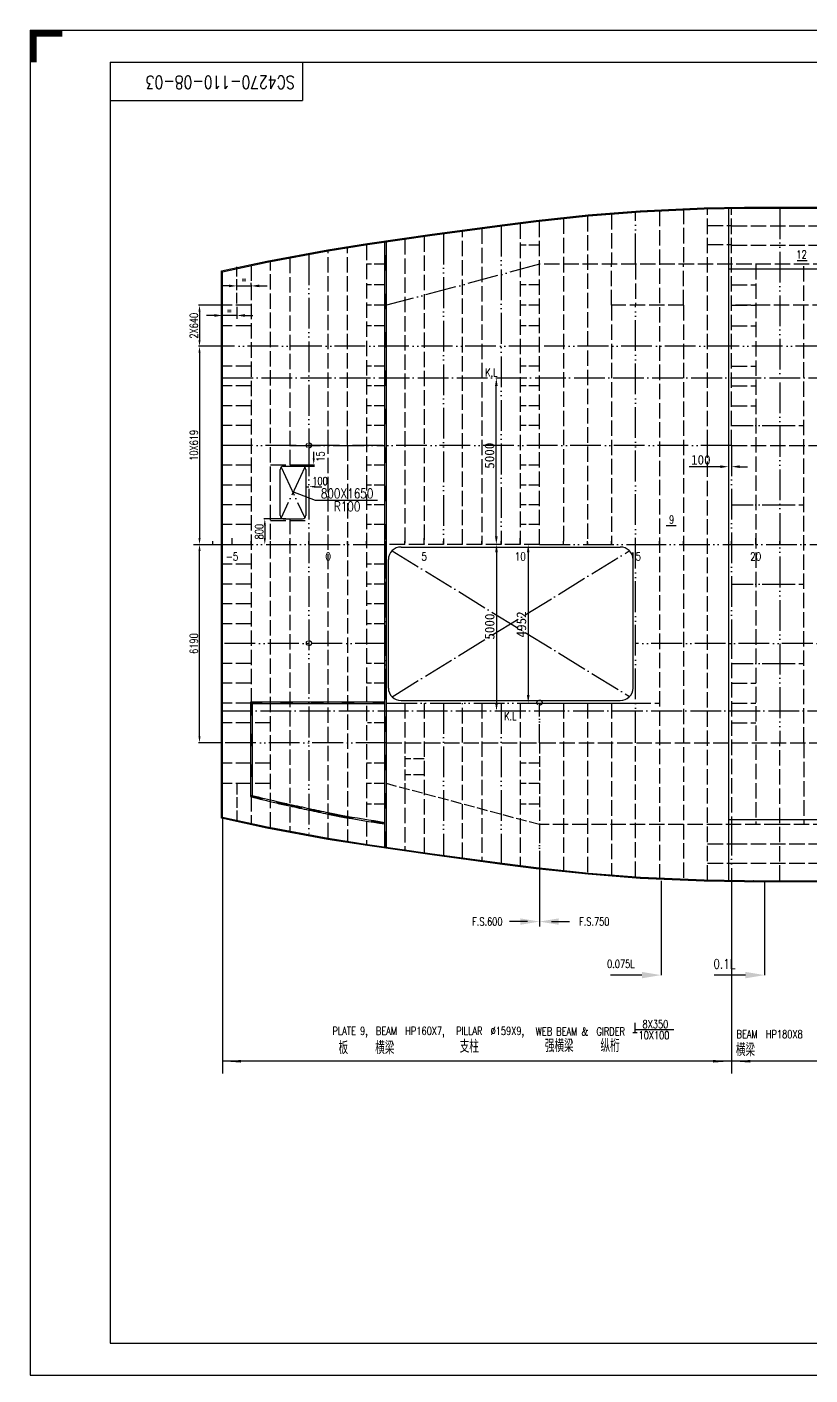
# Model space of a CAD drawing. Extents: x 373818 to 564480, y 322172 to 634257.
# Drawn here: x 415194 to 439646, y 497077 to 539177 of the extents above; entities that cross this region are included whole.
import ezdxf
from ezdxf.enums import TextEntityAlignment as Align

# ---------------------------------------------------------------- set-up
doc = ezdxf.new("R2010")
doc.units = 0
doc.header["$LTSCALE"] = 40
doc.header["$MEASUREMENT"] = 0
for name, pattern in [('ACAD_ISO02W100', [15, 12, -3]), ('ACAD_ISO03W100', [30, 12, -18]), ('ACAD_ISO04W100', [30.5, 24, -3, 0.5, -3]), ('ACAD_ISO05W100', [34, 24, -3, 0.5, -3, 0.5, -3])]:
    doc.linetypes.add(name, pattern=pattern)
doc.layers.get('0').update_dxf_attribs({"linetype": 'CONTINUOUS'})
doc.layers.get('DEFPOINTS').update_dxf_attribs({"linetype": 'CONTINUOUS'})
for name, color, linetype in [('13DIMENSION', 9, 'CONTINUOUS'), ('BT_ENG', 7, 'CONTINUOUS'), ('C-CEN', 4, 'ACAD_ISO04W100'), ('C-CON', 4, 'CONTINUOUS'), ('C-DAS', 4, 'ACAD_ISO02W100'), ('FRAME', 7, 'CONTINUOUS'), ('Y-CON', 2, 'CONTINUOUS'), ('Y-DAS', 2, 'ACAD_ISO02W100'), ('Y-H', 2, 'ACAD_ISO03W100'), ('Y-PH', 2, 'ACAD_ISO05W100'), ('切口', 7, 'CONTINUOUS')]:
    doc.layers.add(name, color=color, linetype=linetype)
doc.styles.add('ENGNISH', font='romans.shx', dxfattribs={"width": 0.8, "height": 750})
doc.styles.add('HZ', font='romans.shx', dxfattribs={"width": 0.7, "height": 200})
doc.styles.add('ROMANS', font='romans.shx', dxfattribs={"width": 0.75, "height": 250, "bigfont": 'hzdx.shx'})
doc.dimstyles.new('DIM50', dxfattribs={"dimscale": 50, "dimtxt": 2.5, "dimasz": 2.5, "dimexe": 2, "dimexo": 0.5, "dimgap": 1, "dimtad": 1, "dimdsep": 46, "dimtxsty": 'HZ', "dimcen": -2.5, "dimclrd": 2, "dimclre": 2, "dimclrt": 2, "dimadec": 0, "dimazin": 0, "dimtfac": 1, "dimtmove": 0, "dimatfit": 0, "dimfxl": 0, "dimtolj": 1, "dimarcsym": 0})
doc.dimstyles.new('DM-100', dxfattribs={"dimscale": 0, "dimtxt": 250, "dimasz": 200, "dimexe": 30, "dimexo": 30, "dimgap": 50, "dimtad": 1, "dimdec": 0, "dimzin": 0, "dimdsep": 46, "dimtxsty": 'ROMANS', "dimcen": 0, "dimclrd": 1, "dimclre": 1, "dimclrt": 1, "dimadec": 0, "dimazin": 0, "dimtfac": 1, "dimtdec": 0, "dimtmove": 0, "dimatfit": 3, "dimfxl": 0, "dimtolj": 1, "dimtzin": 0, "dimarcsym": 0})
doc.dimstyles.new('DM-50', dxfattribs={"dimscale": 50, "dimtxt": 1, "dimasz": 2.5, "dimexe": 1, "dimexo": 1, "dimgap": 1, "dimtad": 1, "dimdec": 0, "dimdsep": 46, "dimtxsty": 'ROMANS', "dimblk1": 'CLOSEDBLANK', "dimblk2": 'CLOSEDBLANK', "dimcen": 0, "dimclrd": 1, "dimclre": 1, "dimclrt": 1, "dimadec": 0, "dimazin": 0, "dimtfac": 1, "dimtdec": 0, "dimtmove": 0, "dimatfit": 3, "dimldrblk": 'CLOSEDBLANK', "dimfxl": 0, "dimtolj": 1, "dimarcsym": 0})

# ---------------------------------------------------------------- blocks, each defined once
blk = doc.blocks.new('*D140')
at = {"color": 1, "linetype": 'ByBlock', "transparency": 16777216}
for p, q in [((421396, 535150), (421146, 535150)), ((421646, 535150), (422096, 535150)), ((422096, 535182), (422096, 535250)), ((422346, 535150), (422596, 535150))]:
    blk.add_line(p, q, dxfattribs=at)
for points in [[(421396, 535192), (421396, 535109), (421646, 535150)], [(422346, 535192), (422346, 535109), (422096, 535150)]]:
    blk.add_solid(points, dxfattribs=at)
at = {"layer": 'DEFPOINTS', "color": 0, "linetype": 'ByBlock', "transparency": 16777216}
for p in [(421646, 535150), (422096, 535150), (422096, 535082)]:
    blk.add_point(p, dxfattribs=at)
at = {"color": 1, "linetype": 'ByBlock', "transparency": 16777216, "insert": (421871, 535350), "char_height": 200, "attachment_point": 5, "style": 'HZ'}
blk.add_mtext('\\A1;=', dxfattribs=at)
blk = doc.blocks.new('_CLOSEDBLANK')
at = {"color": 0, "linetype": 'ByBlock'}
for p, q in [((-1, 0.17), (0, 0)), ((-1, 0.17), (-1, -0.17)), ((0, 0), (-1, -0.17))]:
    blk.add_line(p, q, dxfattribs=at)
blk = doc.blocks.new('*D139')
at = {"color": 1, "linetype": 'ByBlock', "transparency": 16777216}
for p, q in [((421646, 534501), (421646, 534127)), ((420946, 534227), (420696, 534227)), ((421646, 534227), (421196, 534227)), ((421646, 534227), (421196, 534227)), ((421896, 534227), (422146, 534227))]:
    blk.add_line(p, q, dxfattribs=at)
for points in [[(420946, 534269), (420946, 534185), (421196, 534227)], [(421896, 534269), (421896, 534185), (421646, 534227)]]:
    blk.add_solid(points, dxfattribs=at)
at = {"layer": 'DEFPOINTS', "color": 0, "linetype": 'ByBlock', "transparency": 16777216}
for p in [(421646, 534601), (421196, 534227), (421196, 534227)]:
    blk.add_point(p, dxfattribs=at)
at = {"color": 1, "linetype": 'ByBlock', "transparency": 16777216, "insert": (421410, 534383), "char_height": 200, "attachment_point": 5, "style": 'HZ'}
blk.add_mtext('\\A1;=', dxfattribs=at)
blk = doc.blocks.new('*D141')
at = {"color": 1, "linetype": 'ByBlock', "transparency": 16777216}
for p, q in [((421166, 534546), (420450, 534546)), ((420480, 534346), (420480, 533466)), ((421136, 533266), (420450, 533266))]:
    blk.add_line(p, q, dxfattribs=at)
for points in [[(420447, 534346), (420513, 534346), (420480, 534546)], [(420447, 533466), (420513, 533466), (420480, 533266)]]:
    blk.add_solid(points, dxfattribs=at)
at = {"layer": 'DEFPOINTS', "color": 0, "linetype": 'ByBlock', "transparency": 16777216}
for p in [(421196, 534546), (420480, 533266), (421166, 533266)]:
    blk.add_point(p, dxfattribs=at)
at = {"color": 1, "linetype": 'ByBlock', "transparency": 16777216, "insert": (420305, 533906), "char_height": 250, "attachment_point": 5, "rotation": 90, "style": 'ROMANS'}
blk.add_mtext('\\A1;2X640', dxfattribs=at)
blk = doc.blocks.new('*D165')
at = {"color": 3, "linetype": 'ByBlock', "transparency": 16777216}
for p, q in [((436746, 529505), (435771, 529505)), ((436996, 529567), (436996, 529535)), ((437096, 529567), (437096, 529535)), ((437346, 529505), (437596, 529505))]:
    blk.add_line(p, q, dxfattribs=at)
for points in [[(436746, 529546), (436746, 529463), (436996, 529505)], [(437346, 529546), (437346, 529463), (437096, 529505)]]:
    blk.add_solid(points, dxfattribs=at)
at = {"layer": 'DEFPOINTS', "color": 0, "linetype": 'ByBlock', "transparency": 16777216}
for p in [(436996, 529505), (436996, 529505), (437096, 529505)]:
    blk.add_point(p, dxfattribs=at)
at = {"color": 3, "linetype": 'ByBlock', "transparency": 16777216, "insert": (436134, 529717), "char_height": 300, "attachment_point": 5}
blk.add_mtext('\\A1;100', dxfattribs=at)

msp = doc.modelspace()

# ---------------------------------------------------------------- linework, layer by layer
at = {"color": 2}
for p, q in [((417794.48, 538077.25), (562894.48, 538077.25)), ((417794.48, 538077.25), (417794.48, 498077.25)), ((417794.48, 498077.25), (562894.48, 498077.25))]:
    msp.add_line(p, q, dxfattribs=at)
for p, q in [((437098.49, 533506.5), (437098.49, 512524.73)), ((426373.49, 513571.58), (426373.49, 532459.65)), ((426423.49, 513564.35), (426423.49, 532466.88)), ((421268.49, 531556.79), (421298.49, 531532.63)), ((423198.49, 525457.61), (423798.49, 525457.61)), ((423098.49, 523915.61), (423098.49, 525357.61)), ((423898.49, 525357.61), (423898.49, 523915.61)), ((424207.06, 524393.69), (423498.49, 524656.61)), ((426144.34, 524393.69), (424207.06, 524393.69)), ((423198.49, 523815.61), (423798.49, 523815.61)), ((420398.49, 523015.61), (421298.49, 523015.61)), ((420998.49, 523015.61), (420998.49, 523115.61)), ((421598.49, 523015.61), (421598.49, 523215.61)), ((422198.49, 523015.61), (422198.49, 523115.61)), ((422798.49, 523015.61), (422798.49, 523115.61)), ((423398.49, 523015.61), (423398.49, 523115.61)), ((423998.49, 523015.61), (423998.49, 523115.61)), ((424598.49, 523015.61), (424598.49, 523215.61)), ((425198.49, 523015.61), (425198.49, 523115.61)), ((425798.49, 523015.61), (425798.49, 523115.61)), ((425798.49, 523015.61), (425798.49, 523115.61)), ((426398.49, 523015.61), (426398.49, 523115.61)), ((426398.49, 523015.61), (426398.49, 523115.61)), ((426878.49, 522935.61), (433718.49, 522935.61)), ((426998.49, 523015.61), (426998.49, 523115.61)), ((427598.49, 523015.61), (427598.49, 523215.61)), ((428198.49, 523015.61), (428198.49, 523115.61)), ((428798.49, 523015.61), (428798.49, 523115.61)), ((429398.49, 523015.61), (429398.49, 523115.61)), ((429998.49, 523015.61), (429998.49, 523115.61)), ((430598.49, 523015.61), (430598.49, 523215.61)), ((430598.49, 523015.61), (430598.49, 523215.61)), ((430598.49, 523015.61), (430598.49, 523215.61)), ((431198.49, 523015.61), (431198.49, 523115.61)), ((431198.49, 523015.61), (431198.49, 523115.61)), ((431198.49, 523015.61), (431198.49, 523115.61)), ((431948.49, 523015.61), (431948.49, 523115.61)), ((431948.49, 523015.61), (431948.49, 523115.61)), ((432698.49, 523015.61), (432698.49, 523115.61)), ((432698.49, 523015.61), (432698.49, 523115.61)), ((433448.49, 523015.61), (433448.49, 523115.61)), ((433448.49, 523015.61), (433448.49, 523115.61)), ((434198.49, 523015.61), (434198.49, 523215.61)), ((434198.49, 523015.61), (434198.49, 523215.61)), ((434948.49, 523015.61), (434948.49, 523115.61)), ((434948.49, 523015.61), (434948.49, 523115.61)), ((435698.49, 523015.61), (435698.49, 523115.61)), ((435698.49, 523015.61), (435698.49, 523115.61)), ((436448.49, 523015.61), (436448.49, 523115.61)), ((436448.49, 523015.61), (436448.49, 523115.61)), ((437198.49, 523015.61), (437198.49, 523115.61)), ((437198.49, 523015.61), (437198.49, 523115.61)), ((437948.49, 523015.61), (437948.49, 523215.61)), ((437948.49, 523015.61), (437948.49, 523215.61)), ((438698.49, 523015.61), (438698.49, 523115.61)), ((438698.49, 523015.61), (438698.49, 523115.61)), ((439448.49, 523015.61), (439448.49, 523115.61)), ((439448.49, 523015.61), (439448.49, 523115.61)), ((426478.49, 518532.61), (426478.49, 522546.61)), ((426478.49, 518543.61), (426478.49, 522535.61)), ((434118.49, 518532.61), (434118.49, 522546.61)), ((426373.49, 518088.61), (422173.49, 518088.61)), ((426373.49, 518038.61), (422223.49, 518038.61)), ((426878.49, 518143.61), (433718.49, 518143.61)), ((421298.49, 514498.6), (421268.49, 514474.43)), ((421298.49, 514467.9), (421298.49, 506495.22)), ((431198.49, 512887.26), (431198.49, 511087.49)), ((434995.07, 512515.61), (434995.07, 509566.61)), ((437198.49, 512493.07), (437198.49, 506495.22)), ((438227.59, 512485.61), (438227.59, 509566.61)), ((435396.79, 507861.12), (434210.04, 507861.12)), ((556476.48, 506876.36), (421298.49, 506876.36))]:
    msp.add_line(p, q)
at = {"color": 1}
for p, q in [((439244.64, 531887.67), (439553.96, 531887.67)), ((448198.49, 531615.61), (437098.49, 531615.61)), ((435156.35, 523610.1), (435465.67, 523610.1))]:
    msp.add_line(p, q, dxfattribs=at)
at = {"color": 1, "linetype": 'ByBlock'}
for p, q in [((421268.49, 529205.61), (420552.08, 529205.61)), ((420582.08, 529005.61), (420582.08, 523215.61)), ((424147.74, 525707.61), (424147.74, 525907.61)), ((423601.84, 525507.61), (424177.74, 525507.61)), ((423601.84, 525457.61), (424177.74, 525457.61)), ((424147.74, 525457.61), (424147.74, 525507.61)), ((424147.74, 525457.61), (424147.74, 525507.61)), ((423898.49, 524820.38), (423998.49, 524820.38)), ((423898.49, 524820.38), (423998.49, 524820.38)), ((424198.49, 524820.38), (424398.49, 524820.38)), ((423275.85, 523815.61), (422591.33, 523815.61)), ((422621.33, 523615.61), (422621.33, 523215.61)), ((420582.08, 517025.61), (420582.08, 522815.61)), ((421238.49, 516825.61), (420552.08, 516825.61))]:
    msp.add_line(p, q, dxfattribs=at)
at = {"color": 3, "linetype": 'ByBlock'}
for p, q in [((429850.49, 523265.61), (429850.49, 527965.61)), ((429855.76, 522765.61), (429855.76, 518065.61)), ((430845.84, 522765.61), (430845.84, 518313.61))]:
    msp.add_line(p, q, dxfattribs=at)
at = {"color": 0, "linetype": 'ByBlock'}
for p, q in [((434395.07, 509566.61), (433416.69, 509566.61)), ((437627.59, 509566.61), (436649.22, 509566.61))]:
    msp.add_line(p, q, dxfattribs=at)
at = {"flags": 128}
for points in [[(422173.49, 518088.61), (422173.49, 515139.69)], [(422223.49, 518038.61), (422223.49, 515178.78)]]:
    msp.add_lwpolyline(points, dxfattribs=at)
at = {"color": 0}
for points in [[(422173.49, 515139.69, 0.00277332), (422982.28, 514943.21, 0.00522913), (423393.24, 514850.32, 0.00017409), (424000.02, 514720.04, 0.00017809), (424593.27, 514593.1, 0.00818835), (424997.74, 514513.6, 0.00719226), (426373.49, 514286.92, 0.00416937)], [(422223.49, 515178.78, 0.00264301), (422993.81, 514991.86, 0.00522913), (423403.75, 514899.2, 0.00017409), (424010.5, 514768.93, 0.00017809), (424603.72, 514641.99, 0.00818835), (425006.58, 514562.82, 0.00715352), (426373.49, 514337.48, 0.00416937)]]:
    msp.add_lwpolyline(points, format="xyb", dxfattribs=at)
for points in [[(421298.49, 506876.36, 0, 80, 0), (421880.69, 506876.36, 80, 80, 0)], [(437198.49, 506876.36, 0, 80, 0), (436616.29, 506876.36, 80, 80, 0)], [(437198.49, 506876.36, 0, 80, 0), (437780.69, 506876.36, 80, 80, 0)]]:
    msp.add_lwpolyline(points, format="xyseb")
for centre, radius, start, end in [((423198.49, 525357.61), 100, 90, 180), ((423798.49, 525357.61), 100, 0, 90), ((423198.49, 523915.61), 100, 180, 270), ((423798.49, 523915.61), 100, 270, 0), ((426869.23, 522544.98), 390.74, 88.641545, 179.760958), ((433727.76, 522544.98), 390.74, 0.239042, 91.358455), ((426869.23, 518534.24), 390.74, 180.239042, 271.358455), ((433727.76, 518534.24), 390.74, 268.641545, 359.760958)]:
    msp.add_arc(centre, radius, start, end)
at = {"color": 1, "linetype": 'ByBlock'}
for points in [[(420548.75, 529005.61), (420615.41, 529005.61), (420582.08, 529205.61)], [(424114.41, 525707.61), (424181.08, 525707.61), (424147.74, 525507.61)], [(424198.49, 524853.71), (424198.49, 524787.05), (423998.49, 524820.38)], [(422587.99, 523615.61), (422654.66, 523615.61), (422621.33, 523815.61)], [(420548.75, 523215.61), (420615.41, 523215.61), (420582.08, 523015.61)], [(420548.75, 522815.61), (420615.41, 522815.61), (420582.08, 523015.61)], [(422587.99, 523215.61), (422654.66, 523215.61), (422621.33, 523015.61)], [(420548.75, 517025.61), (420615.41, 517025.61), (420582.08, 516825.61)]]:
    msp.add_solid(points, dxfattribs=at)
at = {"color": 3, "linetype": 'ByBlock'}
for points in [[(429808.82, 527965.61), (429892.16, 527965.61), (429850.49, 528215.61)], [(429808.82, 523265.61), (429892.16, 523265.61), (429850.49, 523015.61)], [(429814.1, 522765.61), (429897.43, 522765.61), (429855.76, 523015.61)], [(430804.17, 522765.61), (430887.5, 522765.61), (430845.84, 523015.61)], [(430804.17, 518313.61), (430887.5, 518313.61), (430845.84, 518063.61)], [(429814.1, 518065.61), (429897.43, 518065.61), (429855.76, 517815.61)]]:
    msp.add_solid(points, dxfattribs=at)
at = {"color": 0, "linetype": 'ByBlock'}
for points in [[(430598.49, 511338.11), (430598.49, 511138.11), (431198.49, 511238.11)], [(431798.49, 511338.11), (431798.49, 511138.11), (431198.49, 511238.11)], [(434395.07, 509666.61), (434395.07, 509466.61), (434995.07, 509566.61)], [(437627.59, 509666.61), (437627.59, 509466.61), (438227.59, 509566.61)]]:
    msp.add_solid(points, dxfattribs=at)
at = {"layer": '13DIMENSION'}
for p, q in [((430823.49, 511238.11), (430263.88, 511238.11)), ((431573.49, 511238.11), (432133.1, 511238.11))]:
    msp.add_line(p, q, dxfattribs=at)
at = {"layer": 'BT_ENG'}
for p, q in [((415294.48, 539077.25), (415294.48, 497077.25)), ((415294.48, 539077.25), (563894.48, 539077.25)), ((423794.48, 538077.25), (423794.48, 536877.25)), ((417794.48, 536877.25), (423794.48, 536877.25)), ((415294.48, 497077.25), (563894.48, 497077.25))]:
    msp.add_line(p, q, dxfattribs=at)
at = {"layer": 'BT_ENG', "const_width": 200}
for points in [[(415294.48, 538977.25), (416294.48, 538977.25)], [(415394.48, 539077.25), (415394.48, 538077.25)]]:
    msp.add_lwpolyline(points, dxfattribs=at)
at = {"layer": 'C-CEN', "color": 1}
for p, q in [((421298.49, 528215.61), (446141.7, 528215.61)), ((421268.49, 517815.61), (449248.54, 517815.61))]:
    msp.add_line(p, q, dxfattribs=at)
at = {"layer": 'C-CEN'}
for p, q in [((423869.2, 525428.33), (423127.78, 523844.9)), ((423127.78, 525428.33), (423869.2, 523844.9)), ((426595.65, 522818.46), (434009.61, 518269.29)), ((426595.65, 518260.77), (434001.34, 522818.46))]:
    msp.add_line(p, q, dxfattribs=at)
at = {"layer": 'C-CON'}
for p, q in [((421268.49, 514474.43), (421268.49, 531556.79)), ((421298.49, 514498.6), (421298.49, 531532.63)), ((448198.49, 514415.61), (437098.49, 514415.61))]:
    msp.add_line(p, q, dxfattribs=at)
for points in [[(421268.49, 531556.79), (422687.91, 531865.98), (424593.44, 532217.26), (425823.77, 532410.52), (427844.33, 532702.53), (430114.62, 533011.02), (431095.05, 533132.92), (432720.73, 533306.59), (434346.65, 533434.06), (436341.67, 533523.9), (437598.2, 533544.82), (437886.75, 533545.62), (467848.49, 533545.62)], [(421298.49, 531532.63), (422693.82, 531836.57), (424598.49, 532187.69), (425828.24, 532380.86), (427848.49, 532672.82), (430118.49, 532981.27), (431098.49, 533103.12), (432723.49, 533276.72), (434348.49, 533404.12), (436342.59, 533493.92), (437598.49, 533514.82), (437886.79, 533515.62), (437882.39, 533515.62), (437886.79, 533515.62), (440848.49, 533515.62), (444005.99, 533515.62), (444098.49, 533515.62), (447348.49, 533515.62), (450598.49, 533515.62), (457098.49, 533515.62), (463598.49, 533515.62), (467848.49, 533515.62)], [(421268.49, 514474.43), (422687.91, 514165.25), (424593.44, 513813.97), (425823.77, 513620.71), (427844.33, 513328.7), (430114.62, 513020.21), (431095.05, 512898.31), (432720.73, 512724.64), (434346.65, 512597.17), (436341.67, 512507.32), (437598.2, 512486.41), (437886.75, 512485.61), (467848.49, 512485.61)], [(421298.49, 514498.6), (422693.82, 514194.66), (424598.49, 513843.54), (425828.24, 513650.37), (427848.49, 513358.41), (430118.49, 513049.96), (431098.49, 512928.11), (432723.49, 512754.51), (434348.49, 512627.11), (436342.59, 512537.31), (437598.49, 512516.41), (437886.79, 512515.61), (437882.39, 512515.61), (437886.79, 512515.61), (440848.49, 512515.61), (444005.99, 512515.61), (444098.49, 512515.61), (447348.49, 512515.61), (450598.49, 512515.61), (457098.49, 512515.61), (463598.49, 512515.61), (467848.49, 512515.61)]]:
    msp.add_lwpolyline(points, dxfattribs=at)
for centre in [(421283.49, 531544.71), (421283.49, 514486.52)]:
    msp.add_circle(centre, 19.06, dxfattribs=at)
at = {"layer": 'C-DAS'}
for p, q in [((434948.49, 533431.14), (434948.49, 512545.31)), ((435698.49, 533499.23), (435698.49, 531765.61)), ((436448.49, 526110.61), (436448.49, 533507.71)), ((430598.49, 533040.95), (430598.49, 523015.61)), ((430598.49, 533040.95), (430598.49, 523015.61)), ((431948.49, 533193.92), (431948.49, 523015.61)), ((432698.49, 533274.05), (432698.49, 523015.61)), ((433448.49, 533333.56), (433448.49, 531765.61)), ((427598.49, 532636.69), (427598.49, 523015.61)), ((428798.49, 523015.61), (428798.49, 532801.9)), ((429398.49, 532883.43), (429398.49, 523015.61)), ((437198.49, 532965.61), (524198.49, 532965.61)), ((424598.49, 526110.61), (424598.49, 532196.66)), ((425198.49, 526110.61), (425198.49, 532281.93)), ((425798.49, 532376.18), (425798.49, 513655.05)), ((426998.49, 532549.98), (426998.49, 523015.61)), ((437198.49, 532365.61), (444698.49, 532365.61)), ((422198.49, 531728.67), (422198.49, 518063.61)), ((422798.49, 514175.37), (422798.49, 531855.86)), ((423398.49, 531966.47), (423398.49, 525507.61)), ((437948.49, 531765.61), (437948.49, 514265.61)), ((439448.49, 516825.61), (439448.49, 531765.61)), ((433448.49, 530485.61), (433448.49, 523015.61)), ((435698.49, 530485.61), (435698.49, 512532)), ((424598.49, 513843.54), (424598.49, 526110.61)), ((425198.49, 526110.61), (425198.49, 513749.3)), ((436448.49, 512523.52), (436448.49, 526110.61)), ((422798.49, 525507.61), (423998.49, 525507.61)), ((422798.49, 523765.61), (423998.49, 523765.61)), ((423398.49, 523815.61), (423398.49, 514064.76)), ((426998.49, 518063.61), (426998.49, 516825.61)), ((427598.49, 518063.61), (427598.49, 513394.54)), ((428798.49, 513229.33), (428798.49, 518063.61)), ((429398.49, 518063.61), (429398.49, 513147.8)), ((430598.49, 518063.61), (430598.49, 512990.28)), ((431948.49, 518063.61), (431948.49, 512837.31)), ((432698.49, 518063.61), (432698.49, 512757.18)), ((433448.49, 518063.61), (433448.49, 516825.61)), ((433448.49, 516825.61), (433448.49, 514265.61)), ((439448.49, 516825.61), (439448.49, 514265.61)), ((426998.49, 515391.48), (426998.49, 513481.25)), ((433448.49, 514265.61), (433448.49, 512697.67)), ((437198.49, 513665.61), (449173.49, 513665.61)), ((437198.49, 513065.61), (449173.49, 513065.61))]:
    msp.add_line(p, q, dxfattribs=at)
at = {"layer": 'C-DAS', "ltscale": 0.7}
for p, q in [((421748.49, 530540.89), (421748.49, 531685.93)), ((421748.49, 515545.61), (421748.49, 514400.58))]:
    msp.add_line(p, q, dxfattribs=at)
at = {"layer": 'DEFPOINTS', "color": 0, "linetype": 'ByBlock'}
for p in [(421298.49, 529205.61), (423198.49, 525457.61), (423571.84, 525507.61), (423571.84, 525457.61), (423305.85, 523815.61), (431198.49, 523115.61), (421268.49, 516825.61), (426423.49, 515545.61)]:
    msp.add_point(p, dxfattribs=at)
at = {"layer": 'Y-CON'}
for p, q in [((434111.91, 507770.47), (434248.58, 507770.47)), ((434180.25, 508074.17), (434180.25, 507770.47))]:
    msp.add_line(p, q, dxfattribs=at)
at = {"layer": 'Y-DAS'}
for p, q in [((437198.49, 526110.61), (437198.49, 533508.16)), ((431198.49, 523015.61), (431198.49, 533113.8)), ((436448.49, 532980.53), (437198.49, 532980.53)), ((436448.49, 532380.53), (437198.49, 532380.53)), ((449223.49, 531765.61), (431198.49, 531765.61)), ((433448.49, 530485.61), (433448.49, 531765.61)), ((434198.49, 531765.61), (434198.49, 530485.61)), ((435698.49, 530485.61), (435698.49, 531765.61)), ((437198.49, 531125.61), (437948.49, 531125.61)), ((422198.49, 530485.61), (421298.49, 530485.61)), ((435698.49, 530485.61), (433448.49, 530485.61)), ((449198.49, 530485.61), (437198.49, 530485.61)), ((437198.49, 530485.61), (437948.49, 530485.61)), ((422198.49, 529845.61), (421298.49, 529845.61)), ((437198.49, 529845.61), (437948.49, 529845.61)), ((422198.49, 528586.61), (421298.49, 528586.61)), ((437198.49, 528586.61), (437948.49, 528586.61)), ((422198.49, 527967.61), (421298.49, 527967.61)), ((437198.49, 527967.61), (437948.49, 527967.61)), ((422198.49, 527348.61), (421298.49, 527348.61)), ((437198.49, 527348.61), (437948.49, 527348.61)), ((422198.49, 526729.61), (421298.49, 526729.61)), ((438698.49, 526729.61), (439448.49, 526729.61)), ((437198.49, 526110.61), (448248.49, 526110.61)), ((437198.49, 526110.61), (448248.49, 526110.61)), ((422198.49, 525491.61), (421298.49, 525491.61)), ((422198.49, 524872.61), (421298.49, 524872.61)), ((422198.49, 524253.61), (421298.49, 524253.61)), ((438698.49, 524253.61), (439448.49, 524253.61)), ((422198.49, 523634.61), (421298.49, 523634.61)), ((431198.49, 523015.61), (426423.49, 523015.61)), ((422198.49, 522396.61), (421298.49, 522396.61)), ((422198.49, 521777.61), (421298.49, 521777.61)), ((438698.49, 521777.61), (439448.49, 521777.61)), ((422198.49, 521158.61), (421298.49, 521158.61)), ((422198.49, 520539.61), (421298.49, 520539.61)), ((437198.49, 519920.61), (437198.49, 514265.61)), ((422198.49, 519301.61), (421298.49, 519301.61)), ((438698.49, 519301.61), (439448.49, 519301.61)), ((422198.49, 518682.61), (421298.49, 518682.61)), ((437198.49, 518682.61), (437948.49, 518682.61)), ((422198.49, 518063.61), (421298.49, 518063.61)), ((434198.49, 518063.61), (434948.49, 518063.61)), ((434198.49, 518063.61), (434948.49, 518063.61)), ((437198.49, 518063.61), (437948.49, 518063.61)), ((422798.49, 517444.61), (421298.49, 517444.61)), ((437198.49, 517444.61), (437948.49, 517444.61)), ((426423.49, 516825.61), (443948.49, 516825.61)), ((434198.49, 512638.87), (434198.49, 516825.61)), ((438698.49, 512515.61), (438698.49, 516825.61)), ((422798.49, 516185.61), (421298.49, 516185.61)), ((422798.49, 515545.61), (421298.49, 515545.61)), ((422198.49, 515159.23), (422198.49, 514302.56)), ((438698.49, 514265.61), (431198.49, 514265.61)), ((449223.49, 514265.61), (438698.49, 514265.61)), ((436448.49, 513665.61), (437198.49, 513665.61)), ((436448.49, 513065.61), (437198.49, 513065.61))]:
    msp.add_line(p, q, dxfattribs=at)
at = {"layer": 'Y-DAS', "ltscale": 0.7}
for p, q in [((431198.49, 532365.61), (430598.49, 532365.61)), ((426373.49, 531765.61), (425798.49, 531765.61)), ((426373.49, 531125.61), (425798.49, 531125.61)), ((431198.49, 531125.61), (430598.49, 531125.61)), ((426373.49, 530485.61), (425798.49, 530485.61)), ((431198.49, 530485.61), (430598.49, 530485.61)), ((426373.49, 529845.61), (425798.49, 529845.61)), ((431198.49, 529845.61), (430598.49, 529845.61)), ((426373.49, 528586.61), (425798.49, 528586.61)), ((431198.49, 528586.61), (430598.49, 528586.61)), ((426373.49, 527967.61), (425798.49, 527967.61)), ((431198.49, 527967.61), (430598.49, 527967.61)), ((426373.49, 527348.61), (425798.49, 527348.61)), ((431198.49, 527348.61), (430598.49, 527348.61)), ((426373.49, 526729.61), (425798.49, 526729.61)), ((431198.49, 526729.61), (430598.49, 526729.61)), ((426373.49, 525491.61), (425798.49, 525491.61)), ((431198.49, 525491.61), (430598.49, 525491.61)), ((426373.49, 524872.61), (425798.49, 524872.61)), ((431198.49, 524872.61), (430598.49, 524872.61)), ((426373.49, 524253.61), (425798.49, 524253.61)), ((431198.49, 524253.61), (430598.49, 524253.61)), ((426373.49, 523634.61), (425798.49, 523634.61)), ((431198.49, 523634.61), (430598.49, 523634.61)), ((426373.49, 522396.61), (425798.49, 522396.61)), ((426373.49, 521777.61), (425798.49, 521777.61)), ((426373.49, 521158.61), (425798.49, 521158.61)), ((426373.49, 520539.61), (425798.49, 520539.61)), ((426373.49, 519301.61), (425798.49, 519301.61)), ((426373.49, 518682.61), (425798.49, 518682.61)), ((426373.49, 517444.61), (425823.49, 517444.61)), ((426998.49, 516825.61), (426998.49, 515391.48)), ((431198.49, 516825.61), (431198.49, 514265.61)), ((426373.49, 516185.61), (425798.49, 516185.61)), ((427598.49, 516325.61), (426998.49, 516325.61)), ((431198.49, 516185.61), (430598.49, 516185.61)), ((427598.49, 515825.61), (426998.49, 515825.61)), ((426373.49, 515545.61), (425798.49, 515545.61)), ((431198.49, 514265.61), (426423.49, 515545.61)), ((431198.49, 515545.61), (430598.49, 515545.61)), ((426373.49, 514905.61), (425823.49, 514905.61)), ((431198.49, 514905.61), (430598.49, 514905.61))]:
    msp.add_line(p, q, dxfattribs=at)
at = {"layer": 'Y-DAS', "ltscale": 0.3}
for centre in [(423998.49, 526110.61), (423998.49, 519933.5), (431198.49, 518076.5)]:
    msp.add_circle(centre, 80, dxfattribs=at)
at = {"layer": 'Y-H'}
msp.add_line((426398.49, 513567.96), (426398.49, 532463.27), dxfattribs=at)
at = {"layer": 'Y-H', "ltscale": 0.8}
msp.add_line((426373.49, 518063.61), (422198.49, 518063.61), dxfattribs=at)
at = {"layer": 'Y-H', "ltscale": 0.8, "flags": 128}
msp.add_lwpolyline([(422198.49, 518063.61), (422198.49, 515159.23)], dxfattribs=at)
at = {"layer": 'Y-H', "ltscale": 0.8}
msp.add_lwpolyline([(422173.49, 515165.45, 0.00277332), (422982.28, 514968.97, 0.00522913), (423393.24, 514876.08, 0.00017409), (424000.02, 514745.8, 0.00017809), (424593.27, 514618.86, 0.00818835), (424997.74, 514539.36, 0.00719226), (426373.49, 514312.68, 0.00416937)], format="xyb", dxfattribs=at)
at = {"layer": 'Y-PH'}
for p, q in [((434198.49, 531765.61), (434198.49, 533417.91)), ((438698.49, 533515.25), (438698.49, 516825.61)), ((428198.49, 532720.37), (428198.49, 523015.61)), ((429998.49, 532964.96), (429998.49, 523015.61)), ((423998.49, 532077.08), (423998.49, 526110.61)), ((431198.49, 531765.61), (426423.49, 530485.61)), ((434198.49, 516825.61), (434198.49, 530485.61)), ((431198.49, 529205.61), (421298.49, 529205.61)), ((446948.52, 529205.61), (431348.49, 529205.61)), ((437198.49, 526110.61), (421298.49, 526110.61)), ((423398.49, 526110.61), (426373.49, 526110.61)), ((423998.49, 526110.61), (423998.49, 513954.15)), ((437198.49, 526110.61), (431348.49, 526110.61)), ((437198.49, 526110.61), (437198.49, 519920.61)), ((421298.49, 523015.61), (426373.49, 523015.61)), ((426398.49, 518173.61), (426398.49, 523015.61)), ((431198.49, 523015.61), (434198.49, 523015.61)), ((434198.49, 523015.61), (447698.49, 523015.61)), ((426398.49, 519920.61), (421268.49, 519920.61)), ((442448.49, 519920.61), (434198.49, 519920.61)), ((426423.49, 518063.61), (434198.49, 518063.61)), ((428198.49, 518063.61), (428198.49, 513310.86)), ((429998.49, 518063.61), (429998.49, 513066.27)), ((431348.49, 518063.61), (434198.49, 518063.61)), ((426423.49, 516825.61), (421268.49, 516825.61)), ((437198.49, 514265.61), (437198.49, 512515.61))]:
    msp.add_line(p, q, dxfattribs=at)
at = {"layer": 'Y-PH', "ltscale": 0.7}
for p, q in [((437198.49, 526729.61), (438698.49, 526729.61)), ((437198.49, 524253.61), (438698.49, 524253.61)), ((437198.49, 521777.61), (438698.49, 521777.61)), ((437198.49, 519301.61), (438698.49, 519301.61))]:
    msp.add_line(p, q, dxfattribs=at)
at = {"layer": 'Y-PH', "ltscale": 0.6}
for p, q in [((431198.49, 516825.61), (431198.49, 518063.61)), ((431198.49, 514265.61), (431198.49, 512917.43))]:
    msp.add_line(p, q, dxfattribs=at)

# ---------------------------------------------------------------- texts
at = {"style": 'ROMANS'}
for s, height, width, p in [('800X1650', 300, 0.8, (425192.12, 524609.1)), ('R100', 300, 0.8, (425192.12, 524204.48)), ('F.S.600', 250, 0.75, (429568.88, 511238.11)), ('F.S.750', 250, 0.75, (432908.1, 511238.11)), ('0.075L', 250, 0.75, (433739.77, 509917.11)), ('0.1L', 300, 0.8, (436972.29, 509917.11))]:
    msp.add_text(s, height=height, dxfattribs=dict(at, width=width)).set_placement(p, align=Align.MIDDLE)
at = {"style": 'ROMANS', "width": 0.75}
for s, p in [('支柱', (428706.06, 507141.32)), ('纵桁', (433101.65, 507163.62))]:
    msp.add_text(s, height=400, dxfattribs=at).set_placement(p)
at = {"color": 1, "char_height": 250, "attachment_point": 1, "style": 'ROMANS'}
for s, insert, width in [('12', (439221.64, 532196.27), 4189.5335), ('9', (435243.33, 523918.7), 4189.53)]:
    msp.add_mtext(s, dxfattribs=dict(at, insert=insert, width=width))
at = {"char_height": 250, "width": 1, "style": 'ROMANS'}
for insert, attachment_point in [((429501.23, 528513.61), 1), ((430091.09, 517528.63), 7)]:
    msp.add_mtext('K.L', dxfattribs=dict(at, insert=insert, attachment_point=attachment_point))
at = {"color": 1, "linetype": 'ByBlock', "char_height": 250, "rotation": 90, "style": 'ROMANS'}
for s, insert, attachment_point in [('\\A1;10X619', (420407.08, 526110.61), 5), ('\\A1;15', (424359.71, 525601.61), 4), ('\\A1;800', (422446.33, 523415.61), 5), ('\\A1;6190', (420407.08, 519920.61), 5)]:
    msp.add_mtext(s, dxfattribs=dict(at, insert=insert, attachment_point=attachment_point))
at = {"color": 3, "linetype": 'ByBlock', "char_height": 300, "attachment_point": 5, "rotation": 90}
for s, insert in [('\\A1;5000', (429637.99, 525787.23)), ('\\A1;5000', (429643.26, 520450.09)), ('\\A1;4952', (430633.34, 520519.82))]:
    msp.add_mtext(s, dxfattribs=dict(at, insert=insert))
at = {"color": 1, "linetype": 'ByBlock', "insert": (424344.46, 524997.27), "char_height": 250, "attachment_point": 5, "style": 'ROMANS'}
msp.add_mtext('\\A1;100', dxfattribs=at)
at = {"attachment_point": 5, "style": 'ROMANS'}
for s, insert, char_height in [('8X350', (434817.95, 508033.74), 250), ('PLATE 9,', (425285.05, 507784.96), 250), ('BEAM  HP160X7,', (427164.07, 507784.96), 250), ('PILLAR  %%C159X9,', (429657.06, 507785.61), 250), ('WEB BEAM &  GIRDER ', (432472.84, 507807.91), 250), ('10X100', (434771.99, 507686.77), 250), ('BEAM  HP180X8', (438384.84, 507722.5), 250), ('板', (425074.01, 507297.23), 400), ('横梁', (426368.58, 507297.23), 400), ('强横梁', (431814.91, 507360.18), 400), ('横梁', (437629.23, 507234.77), 400)]:
    msp.add_mtext(s, dxfattribs=dict(at, insert=insert, char_height=char_height))
at = {"layer": 'BT_ENG', "style": 'ENGNISH', "width": 0.8}
msp.add_text('SC4270-110-08-03', height=400, rotation=180, dxfattribs=at).set_placement((423553.97, 537646.5))
at = {"layer": 'FRAME', "style": 'ROMANS', "width": 0.8}
for s, p in [('-5', (421598.49, 522640.61)), ('0', (424598.49, 522640.61)), ('5', (427598.49, 522640.61)), ('10', (430598.49, 522640.61)), ('10', (430598.49, 522640.61)), ('15', (434198.49, 522640.61)), ('20', (437948.49, 522640.61)), ('20', (437948.49, 522640.61))]:
    msp.add_text(s, height=250, dxfattribs=at).set_placement(p, align=Align.MIDDLE)

# ---------------------------------------------------------------- dimensions: what is measured, and where the dimension line sits
dim = msp.add_linear_dim(base=(420582.08, 529205.61), p1=(421298.49, 530485.61), p2=(421268.49, 529205.61), angle=90, text='2X640', dimstyle='DM-100', override={"dimscale": 1, "dimtmove": 1})
dim.commit()
dim.dimension.update_dxf_attribs({"geometry": '*D141', "text_midpoint": (420407.08, 529845.61), "insert": (102.08, -4059.95)})
at = {"layer": 'C-CON', "color": 3}
dim = msp.add_linear_dim(base=(422198.49, 531090.48), p1=(421748.49, 531090.48), p2=(422198.49, 531022.11), text='=', dimstyle='DM-50', override={"dimscale": 100, "dimtxsty": 'HZ', "dimtmove": 1}, dxfattribs=at)
dim.commit()
dim.dimension.update_dxf_attribs({"geometry": '*D140', "text_midpoint": (421973.49, 531290.48), "insert": (102.08, -4059.95)})
dim = msp.add_linear_dim(base=(421298.49, 530167.01), p1=(421748.49, 530540.89), p2=(421298.49, 530167.01), text='=', dimstyle='DM-50', override={"dimscale": 100, "dimtxsty": 'HZ', "dimtmove": 1}, dxfattribs=at)
dim.commit()
dim.dimension.update_dxf_attribs({"geometry": '*D139', "text_midpoint": (421512.27, 530322.93), "dimtype": 160, "insert": (102.08, -4059.95)})
at = {"layer": '切口', "color": 3, "linetype": 'ByBlock'}
dim = msp.add_linear_dim(base=(437098.49, 525444.71), p1=(437198.49, 525444.71), p2=(437098.49, 525444.71), dimstyle='DIM50', override={"dimscale": 100, "dimtxt": 3, "dimexe": 0.3, "dimexo": 0.625, "dimgap": 0.625, "dimdec": 1, "dimtxsty": 'Standard', "dimclrd": 3, "dimclre": 3, "dimclrt": 3, "dimtdec": 1, "dimtofl": 0, "dimatfit": 3}, dxfattribs=at)
dim.commit()
dim.dimension.update_dxf_attribs({"geometry": '*D165', "text_midpoint": (436235.99, 525444.71), "dimtype": 160, "insert": (102.08, -4059.95)})

doc.saveas('drawing.dxf')
